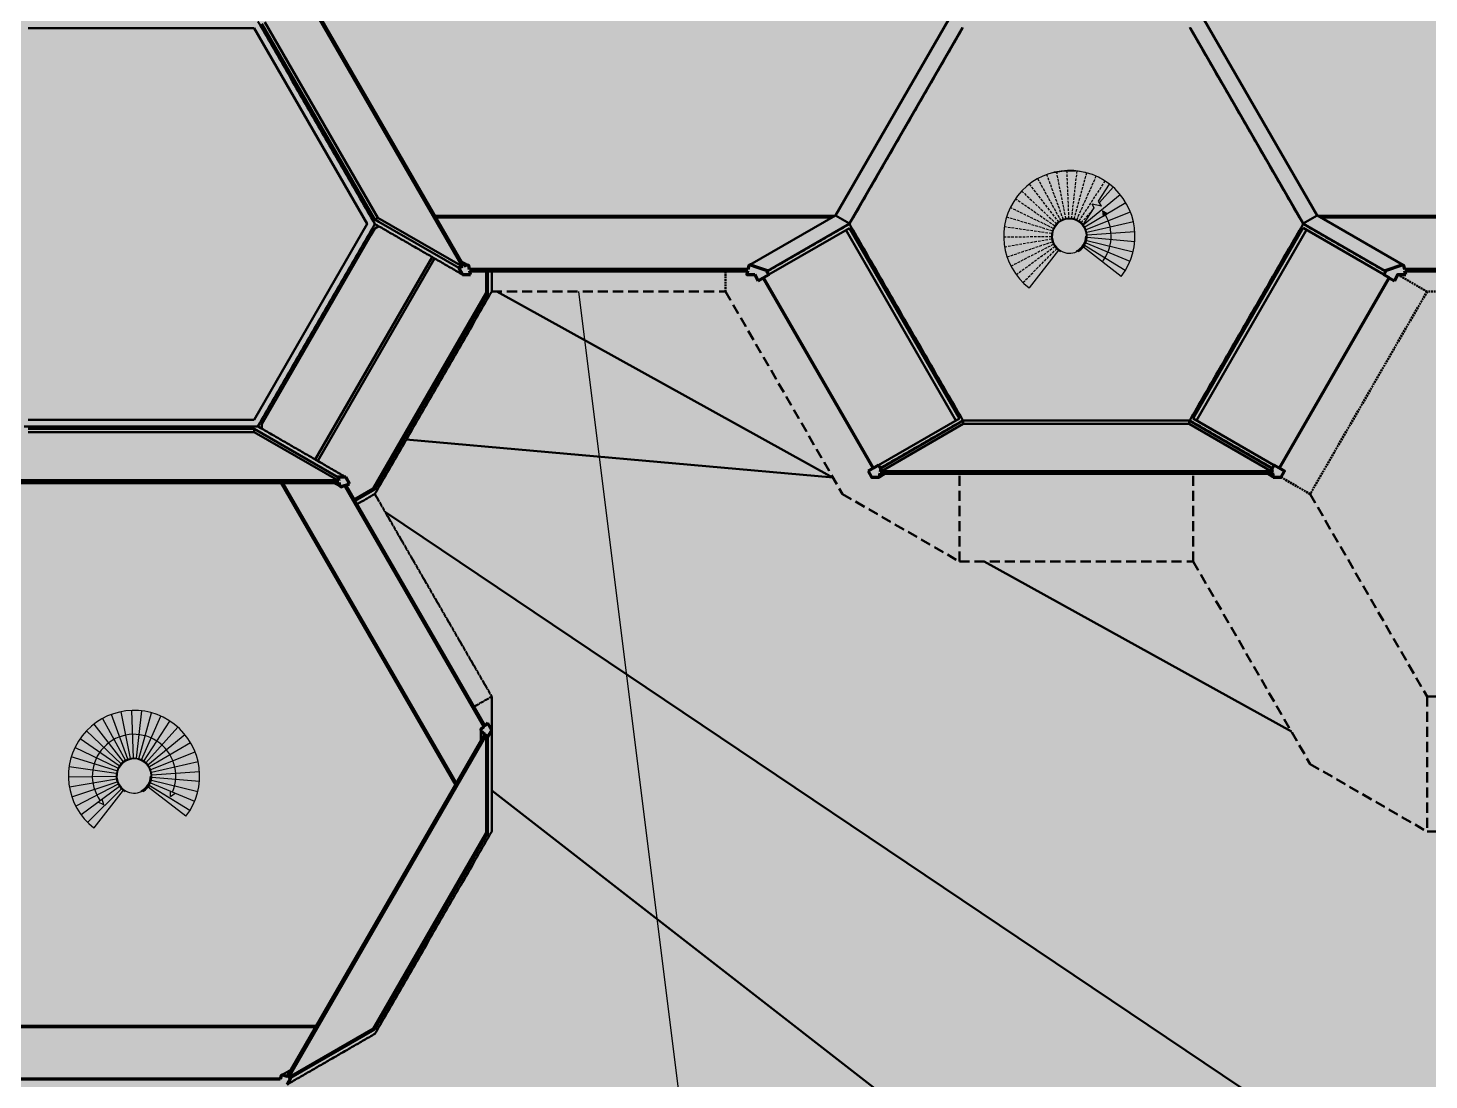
# Model space of a CAD drawing. Header units: millimetres. Extents: x 401 to 30661, y 2016 to 22119.
# Drawn here: x 14069 to 14950, y 11877 to 12538 of the extents above; entities that cross this region are included whole.
import ezdxf

# ---------------------------------------------------------------- set-up
doc = ezdxf.new("R2010")
doc.units = ezdxf.units.MM
doc.linetypes.add('HIDDEN2', pattern=[4.7625, 3.175, -1.5875])
for name, color, linetype, lineweight, true_color in [('2ND', 201, 'Continuous', 35, 0x39ffb0), ('3RD', 140, 'Continuous', 25, 0x7debff), ('4TH DETAILS', 125, 'Continuous', 15, 0x39ffb0)]:
    doc.layers.add(name, color=color, linetype=linetype, lineweight=lineweight, true_color=true_color)
doc.layers.add('BACKGROUND', color=7, linetype='Continuous', true_color=0x000000)
for name, color, linetype, lineweight, true_color, transparency in [('GLOW-CYAN-2', 7, 'Continuous', 50, 0x7debff, 0.8), ('GLOW-EMERALD', 7, 'Continuous', 70, 0x39ffb0, 0.8), ('GLOW-EMERALD-2', 7, 'Continuous', 30, 0x39ffb0, 0.8), ('hatch', 253, 'Continuous', 9, 0x7debff, 0.55)]:
    doc.layers.add(name, color=color, linetype=linetype, lineweight=lineweight, true_color=true_color, transparency=transparency)

msp = doc.modelspace()

# ---------------------------------------------------------------- hatches: boundary and pattern name
at = {"layer": 'BACKGROUND'}
h = msp.add_hatch(color=256, dxfattribs=at)
h.dxf.hatch_style = 1
h.paths.add_polyline_path([(400.723, 2015.745), (30660.634, 2015.745), (30660.634, 22119.328), (400.723, 22119.328)])
at = {"layer": 'hatch'}
h = msp.add_hatch(color=256, dxfattribs=at)
h.dxf.hatch_style = 1
h.paths.add_polyline_path([(14745.146, 12420.163), (14747.987, 12421.836), (14744.756, 12423.674)])
h = msp.add_hatch(color=256, dxfattribs=at)
h.dxf.hatch_style = 1
h.paths.add_polyline_path([(14116.94, 12050.236), (14116.091, 12053.701), (14113.548, 12051.845)])
h.paths.add_polyline_path([(14161.785, 12057.558), (14158.966, 12058.729), (14158.871, 12055.318)])

# ---------------------------------------------------------------- linework, layer by layer
at = {"layer": '2ND', "linetype": 'Continuous'}
for p, q in [((14342.437, 12388.479), (14340.141, 12387.683)), ((14340.141, 12387.683), (14342.585, 12383.451)), ((14342.585, 12383.451), (14347.472, 12383.451)), ((14345.652, 12389.592), (14343.356, 12388.797)), ((14521.9, 12386.792), (14346.829, 12386.792)), ((14347.013, 12385.837), (14521.717, 12385.837)), ((14526.145, 12383.451), (14528.328, 12379.669)), ((14534.1, 12385.774), (14528.588, 12387.683)), ((14531.555, 12381.532), (14600.673, 12261.816)), ((14600.833, 12261.908), (14531.714, 12381.624)), ((14533.861, 12385.36), (14534.1, 12385.774)), ((14924.893, 12381.624), (14855.774, 12261.908)), ((14855.933, 12261.816), (14925.052, 12381.532)), ((14921.665, 12383.488), (14924.893, 12381.624)), ((14925.052, 12381.532), (14928.279, 12379.669)), ((14928.279, 12379.669), (14930.462, 12383.451)), ((15109.778, 12386.792), (14934.706, 12386.792)), ((14934.89, 12385.837), (15109.594, 12385.837)), ((14600.673, 12261.816), (14597.446, 12259.953)), ((14604.06, 12263.771), (14600.833, 12261.908)), ((14605.141, 12261.899), (14604.06, 12263.771)), ((14604.976, 12258.558), (14851.631, 12258.558)), ((14851.447, 12259.512), (14605.16, 12259.512)), ((14851.466, 12261.899), (14850.988, 12261.899)), ((14850.988, 12261.899), (14851.447, 12259.512)), ((14851.631, 12258.558), (14852.09, 12256.171)), ((14015.996, 12252.83), (14264.855, 12252.83)), ((14264.672, 12253.785), (14016.18, 12253.785)), ((14269.1, 12256.171), (14264.212, 12256.171)), ((14264.212, 12256.171), (14264.672, 12253.785)), ((14264.855, 12252.83), (14265.315, 12250.444)), ((14271.543, 12251.939), (14269.1, 12256.171)), ((14360.88, 12097.204), (14358.436, 12101.436)), ((14356.599, 12094.562), (14232.353, 11879.362)), ((14354.266, 12097.204), (14354.027, 12096.789)), ((14354.027, 12096.789), (14356.599, 12094.562)), ((14358.436, 12092.971), (14360.88, 12097.204)), ((14227.961, 11877.675), (14052.89, 11877.675)), ((14232.206, 11874.334), (14234.65, 11878.566))]:
    msp.add_line(p, q, dxfattribs=at)
for points in [[(14218.191, 12603.679), (14342.437, 12388.479)], [(14343.356, 12388.797), (14218.926, 12604.315)], [(14346.829, 12386.792), (14346.37, 12389.178), (14345.891, 12389.178), (14345.652, 12389.592)], [(14347.472, 12383.451), (14347.013, 12385.837)], [(14521.717, 12385.837), (14521.257, 12383.451), (14526.145, 12383.451)], [(14522.838, 12389.178), (14522.36, 12389.178), (14521.9, 12386.792)], [(14528.588, 12387.683), (14523.077, 12389.592), (14522.838, 12389.178)], [(14528.328, 12379.669), (14531.555, 12381.532)], [(14531.714, 12381.624), (14534.941, 12383.488), (14533.861, 12385.36)], [(14933.53, 12389.592), (14922.507, 12385.774), (14922.746, 12385.36), (14921.665, 12383.488)], [(14930.462, 12383.451), (14930.462, 12383.451), (14935.349, 12383.451)], [(14934.706, 12386.792), (14934.247, 12389.178), (14933.769, 12389.178), (14933.53, 12389.592)], [(14935.349, 12383.451), (14934.89, 12385.837)], [(14597.446, 12259.953), (14599.629, 12256.171), (14604.517, 12256.171)], [(14604.517, 12256.171), (14604.976, 12258.558)], [(14605.16, 12259.512), (14605.619, 12261.899), (14605.141, 12261.899)], [(14855.774, 12261.908), (14852.547, 12263.771), (14851.466, 12261.899)], [(14852.09, 12256.171), (14856.977, 12256.171), (14859.161, 12259.953), (14855.933, 12261.816)], [(14265.315, 12250.444), (14265.793, 12250.444), (14266.032, 12250.03), (14268.329, 12250.825), (14355.864, 12099.209)], [(14356.599, 12099.845), (14269.247, 12251.143), (14271.543, 12251.939)], [(14358.436, 12101.436), (14356.599, 12099.845)], [(14233.272, 11879.044), (14357.334, 12093.926), (14358.436, 12092.971)], [(14355.864, 12099.209), (14354.027, 12097.618), (14354.266, 12097.204)], [(14232.353, 11879.362), (14229.138, 11880.475), (14228.899, 11880.061), (14228.421, 11880.061), (14227.961, 11877.675)], [(14234.65, 11878.566), (14233.272, 11879.044)]]:
    msp.add_lwpolyline(points, dxfattribs=at)
at = {"layer": '3RD', "linetype": 'Continuous'}
for p, q in [((14287.395, 12418.136), (14216.354, 12541.182)), ((14289.232, 12419.196), (14218.191, 12542.243)), ((14576.925, 12420.681), (14647.966, 12543.728)), ((14808.641, 12543.728), (14879.682, 12420.681)), ((14069.385, 12538.36), (14211.467, 12538.36)), ((14211.467, 12538.36), (14282.507, 12415.314)), ((14656.784, 12538.637), (14585.743, 12415.59)), ((14800.062, 12538.223), (14799.823, 12538.637)), ((14870.864, 12415.59), (14800.062, 12538.223)), ((14289.232, 12419.196), (14287.395, 12418.136)), ((14289.839, 12416.725), (14287.395, 12418.136)), ((14342.437, 12388.479), (14289.232, 12419.196)), ((14340.141, 12387.683), (14289.839, 12416.725)), ((14325.107, 12420.405), (14576.447, 12420.405)), ((14574.817, 12419.465), (14325.65, 12419.465)), ((14523.077, 12389.592), (14576.925, 12420.681)), ((14576.925, 12420.681), (14581.334, 12418.136)), ((14581.334, 12418.136), (14585.743, 12415.59)), ((14875.273, 12418.136), (14870.864, 12415.59)), ((14879.682, 12420.681), (14875.273, 12418.136)), ((14879.682, 12420.681), (14879.921, 12420.543)), ((14879.921, 12420.543), (14933.53, 12389.592)), ((14880.16, 12420.405), (15132.602, 12420.405)), ((15132.059, 12419.465), (14881.789, 12419.465)), ((14282.507, 12415.314), (14211.467, 12292.268)), ((14216.354, 12289.446), (14284.952, 12408.26)), ((14284.952, 12408.26), (14287.395, 12412.492)), ((14287.395, 12412.492), (14289.839, 12413.903)), ((14585.743, 12415.59), (14534.1, 12385.774)), ((14534.941, 12383.488), (14585.676, 12412.779)), ((14652.643, 12291.821), (14583.525, 12411.537)), ((14585.676, 12412.779), (14585.743, 12412.664)), ((14585.743, 12412.664), (14654.795, 12293.063)), ((14801.745, 12293.101), (14870.864, 12412.818)), ((14873.015, 12411.576), (14803.897, 12291.859)), ((14922.507, 12385.774), (14870.864, 12415.59)), ((14870.864, 12412.818), (14921.665, 12383.488)), ((14249.899, 12267.257), (14323.384, 12394.536)), ((14324.952, 12393.631), (14251.467, 12266.351)), ((14341.519, 12391.979), (14345.652, 12389.592)), ((14346.37, 12389.178), (14345.652, 12389.592)), ((14357.334, 12372.113), (14357.334, 12385.837)), ((14358.436, 12385.837), (14358.436, 12371.477)), ((14523.077, 12389.592), (14522.36, 12389.178)), ((14531.714, 12381.624), (14531.555, 12381.532)), ((14925.052, 12381.532), (14924.893, 12381.624)), ((14934.247, 12389.178), (14933.53, 12389.592)), ((14286.293, 12249.067), (14357.334, 12372.113)), ((14358.436, 12371.477), (14289.839, 12252.663)), ((14357.334, 12372.113), (14358.436, 12371.477)), ((14852.547, 12263.771), (14801.745, 12293.101)), ((14211.467, 12292.268), (14069.385, 12292.268)), ((14069.385, 12286.624), (14211.467, 12286.624)), ((14211.467, 12284.503), (14069.385, 12284.503)), ((14211.467, 12286.624), (14264.212, 12256.171)), ((14211.467, 12284.503), (14211.467, 12286.624)), ((14264.672, 12253.785), (14211.467, 12284.503)), ((14216.354, 12286.624), (14216.354, 12289.446)), ((14654.795, 12293.063), (14604.06, 12263.771)), ((14657.262, 12289.594), (14605.16, 12259.512)), ((14605.619, 12261.899), (14657.262, 12291.715)), ((14657.262, 12291.715), (14799.344, 12291.715)), ((14657.262, 12289.594), (14657.262, 12291.715)), ((14799.344, 12289.594), (14657.262, 12289.594)), ((14799.344, 12291.715), (14850.988, 12261.899)), ((14799.344, 12289.594), (14799.344, 12291.715)), ((14851.447, 12259.512), (14799.344, 12289.594)), ((14600.673, 12261.816), (14600.833, 12261.908)), ((14608.65, 12258.558), (14604.517, 12256.171)), ((14852.09, 12256.171), (14847.956, 12258.558)), ((14851.631, 12258.558), (14851.447, 12259.512)), ((14855.774, 12261.908), (14855.933, 12261.816)), ((14338.166, 12062.635), (14228.357, 12252.83)), ((14229.443, 12252.83), (14338.709, 12063.576)), ((14265.315, 12250.444), (14261.181, 12252.83)), ((14265.315, 12250.444), (14266.032, 12250.03)), ((14269.247, 12251.143), (14268.329, 12250.825)), ((14274.408, 12242.205), (14286.293, 12249.067)), ((14286.293, 12249.067), (14287.395, 12248.43)), ((14289.839, 12252.663), (14287.395, 12248.43)), ((14287.395, 12248.43), (14274.959, 12241.25)), ((14355.864, 12099.209), (14356.599, 12099.845)), ((14354.027, 12090.107), (14354.027, 12097.618)), ((14357.334, 12032.702), (14357.334, 12093.926)), ((14358.436, 12092.971), (14358.436, 12032.066)), ((14286.293, 11909.655), (14357.334, 12032.702)), ((14358.436, 12032.066), (14289.839, 11913.252)), ((14357.334, 12032.702), (14358.436, 12032.066)), ((14031.168, 11911.288), (14250.786, 11911.288)), ((14250.243, 11910.348), (14031.711, 11910.348)), ((14233.272, 11879.044), (14286.293, 11909.655)), ((14287.395, 11909.019), (14234.65, 11878.566)), ((14286.293, 11909.655), (14287.395, 11909.019)), ((14289.839, 11913.252), (14287.395, 11909.019)), ((14229.138, 11880.475), (14228.421, 11880.061)), ((14229.138, 11880.475), (14234.925, 11883.816)), ((14232.353, 11879.362), (14233.272, 11879.044))]:
    msp.add_line(p, q, dxfattribs=at)
at = {"layer": '3RD', "linetype": 'HIDDEN2', "ltscale": 0.35}
msp.add_line((14507.849, 12372.814), (14507.849, 12385.837), dxfattribs=at)
at = {"layer": '3RD', "ltscale": 2}
for p, q in [((14364.036, 12372.869), (14575.492, 12255.764)), ((14575.408, 12255.91), (14307.143, 12279.738)), ((14294.031, 12234.153), (15473.146, 11441.131)), ((14670.472, 12203.164), (14863.557, 12096.232)), ((14360.912, 12059.275), (15394.064, 11255.285))]:
    msp.add_line(p, q, dxfattribs=at)
at = {"layer": '3RD', "linetype": 'HIDDEN2', "ltscale": 0.1}
msp.add_line((14360.88, 12118.255), (14349.698, 12111.799), dxfattribs=at)
at = {"layer": '3RD', "linetype": 'HIDDEN2', "ltscale": 2}
for points in [[(14801.788, 12203.108), (14875.273, 12075.829), (14948.757, 12033.402), (15091.36, 12033.402), (15095.727, 12033.402), (15169.211, 12075.829), (15242.696, 12203.108), (15242.696, 12287.961), (15169.211, 12415.314)], [(14360.88, 12372.814), (14507.849, 12372.814), (14581.334, 12245.534), (14654.819, 12203.108), (14654.819, 12258.558)], [(14654.819, 12203.108), (14801.788, 12203.108), (14801.788, 12258.558)], [(14875.273, 12245.534), (14948.757, 12118.255), (14948.757, 12033.402)], [(14948.757, 12118.255), (15095.727, 12118.255), (15095.727, 12033.402)]]:
    msp.add_lwpolyline(points, dxfattribs=at)
at = {"layer": '3RD', "linetype": 'HIDDEN2', "ltscale": 0.35}
for points in [[(15114.022, 12383.451), (15095.727, 12372.814), (14948.757, 12372.814), (14930.462, 12383.451)], [(14948.757, 12372.814), (14875.273, 12245.534), (14856.849, 12256.171)]]:
    msp.add_lwpolyline(points, dxfattribs=at)
at = {"layer": '3RD', "linetype": 'HIDDEN2', "ltscale": 0.1}
msp.add_lwpolyline([(14360.88, 12097.204), (14360.88, 12118.255), (14287.395, 12245.534)], dxfattribs=at)
at = {"layer": '3RD', "linetype": 'Continuous'}
for points in [[(14213.91, 12542.593), (14287.395, 12415.314)], [(14585.743, 12415.314), (14657.023, 12538.775)], [(14870.864, 12415.314), (14799.583, 12538.775)], [(14213.91, 12288.035), (14287.395, 12415.314)], [(14287.395, 12415.314), (14342.585, 12383.451)], [(14533.861, 12385.36), (14585.743, 12415.314)], [(14585.743, 12415.314), (14657.023, 12291.853)], [(14870.864, 12415.314), (14799.583, 12291.853)], [(14870.864, 12415.314), (14922.746, 12385.36)], [(14360.88, 12372.888), (14360.88, 12385.837)], [(14360.88, 12372.888), (14287.395, 12245.608)], [(14066.941, 12288.035), (14213.91, 12288.035)], [(14213.91, 12288.035), (14269.1, 12256.171)], [(14605.141, 12261.899), (14657.023, 12291.853)], [(14657.023, 12291.853), (14799.583, 12291.853)], [(14799.583, 12291.853), (14851.466, 12261.899)], [(14276.181, 12239.134), (14287.395, 12245.608)], [(14360.88, 12033.476), (14360.88, 12097.204)], [(14360.88, 12033.476), (14287.395, 11906.197)], [(14232.206, 11874.334), (14287.395, 11906.197)]]:
    msp.add_open_spline(points, degree=1, dxfattribs=at)
at = {"layer": '4TH DETAILS', "linetype": 'HIDDEN2', "ltscale": 0.5}
for p, q in [((14704.011, 12443.795), (14718.503, 12417.528)), ((14720.081, 12418.246), (14709.798, 12446.428)), ((14721.751, 12418.713), (14715.921, 12448.141)), ((14722.234, 12448.892), (14723.473, 12418.918)), ((14728.588, 12448.664), (14725.206, 12418.856)), ((14726.908, 12418.528), (14734.832, 12447.463)), ((14728.54, 12417.942), (14740.816, 12445.316)), ((14693.983, 12436.038), (14715.768, 12415.412)), ((14698.697, 12440.304), (14717.053, 12416.576)), ((14730.063, 12417.113), (14746.4, 12442.275)), ((14713.805, 12412.566), (14686.785, 12425.601)), ((14714.676, 12414.065), (14689.981, 12431.098)), ((14713.174, 12410.951), (14684.472, 12419.679)), ((14731.44, 12416.06), (14738.541, 12423.991)), ((14712.799, 12409.258), (14683.096, 12413.472)), ((14682.691, 12407.127), (14712.688, 12407.527)), ((14712.845, 12405.8), (14683.265, 12400.795)), ((14684.806, 12394.626), (14713.265, 12404.118)), ((14713.939, 12402.52), (14687.276, 12388.768)), ((14714.85, 12401.045), (14690.618, 12383.359)), ((14694.751, 12378.527), (14715.977, 12399.727))]:
    msp.add_line(p, q, dxfattribs=at)
at = {"layer": '4TH DETAILS', "linetype": 'Continuous'}
for p, q in [((14714.208, 12447.764), (14720.489, 12448.718)), ((14715.085, 12447.966), (14714.354, 12447.799)), ((14714.357, 12447.786), (14714.354, 12447.799)), ((14715.015, 12447.95), (14715.021, 12447.952)), ((14715.021, 12447.952), (14715.085, 12447.966)), ((14715.085, 12447.966), (14715.101, 12447.899)), ((14720.484, 12448.783), (14726.837, 12448.761)), ((14720.633, 12448.795), (14721.381, 12448.848)), ((14720.634, 12448.782), (14720.633, 12448.795)), ((14721.31, 12448.843), (14721.317, 12448.844)), ((14721.381, 12448.848), (14721.317, 12448.844)), ((14721.381, 12448.848), (14721.387, 12448.779)), ((14733.943, 12447.695), (14726.841, 12448.825)), ((14726.991, 12448.814), (14726.99, 12448.801)), ((14726.991, 12448.814), (14727.739, 12448.752)), ((14727.667, 12448.758), (14727.674, 12448.758)), ((14727.739, 12448.752), (14727.674, 12448.758)), ((14727.739, 12448.752), (14727.734, 12448.683)), ((14734.005, 12447.68), (14733.943, 12447.695)), ((14742.777, 12428.724), (14751.45, 12438.412)), ((14732.639, 12414.807), (14755.846, 12433.819)), ((14759.484, 12428.605), (14733.632, 12413.385)), ((14734.394, 12411.827), (14762.278, 12422.893)), ((14734.907, 12410.171), (14764.161, 12416.821)), ((14735.16, 12408.456), (14765.088, 12410.531)), ((14756.533, 12382.397), (14732.827, 12400.783)), ((14733.461, 12401.69), (14733.041, 12401.068)), ((14759.07, 12386.062), (14733.461, 12401.69)), ((14759.07, 12386.062), (14733.461, 12401.69)), ((14734.327, 12403.362), (14762.032, 12391.856)), ((14734.866, 12405.01), (14764.011, 12397.898)), ((14765.038, 12404.173), (14735.146, 12406.722)), ((14133.844, 12079.29), (14128.014, 12108.718)), ((14134.328, 12109.469), (14135.566, 12079.494)), ((14140.682, 12109.241), (14137.299, 12079.432)), ((14110.79, 12100.881), (14129.147, 12077.152)), ((14116.104, 12104.372), (14130.596, 12078.104)), ((14132.174, 12078.823), (14121.891, 12107.005)), ((14139.002, 12079.105), (14146.925, 12108.039)), ((14140.634, 12078.519), (14152.91, 12105.893)), ((14142.157, 12077.69), (14158.493, 12102.852)), ((14126.77, 12074.641), (14102.074, 12091.675)), ((14106.076, 12096.615), (14127.861, 12075.989)), ((14143.534, 12076.636), (14163.543, 12098.989)), ((14144.733, 12075.384), (14167.939, 12094.396)), ((14125.898, 12073.142), (14098.878, 12086.178)), ((14171.578, 12089.181), (14145.725, 12073.962)), ((14146.487, 12072.404), (14174.371, 12083.47)), ((14124.892, 12069.834), (14095.189, 12074.048)), ((14125.267, 12071.527), (14096.565, 12080.256)), ((14147.001, 12070.748), (14176.254, 12077.397)), ((14094.784, 12067.703), (14124.781, 12068.104)), ((14124.938, 12066.377), (14095.359, 12061.371)), ((14096.899, 12055.203), (14125.358, 12064.695)), ((14146.96, 12065.587), (14176.104, 12058.475)), ((14177.131, 12064.75), (14147.24, 12067.298)), ((14147.253, 12069.032), (14177.182, 12071.107)), ((14126.032, 12063.097), (14099.37, 12049.345)), ((14126.943, 12061.622), (14102.711, 12043.935)), ((14106.844, 12039.104), (14128.07, 12060.304)), ((14168.626, 12042.974), (14144.92, 12061.359)), ((14171.164, 12046.639), (14145.128, 12062.527)), ((14145.555, 12062.266), (14145.134, 12061.644)), ((14171.164, 12046.639), (14145.555, 12062.266)), ((14146.42, 12063.939), (14174.126, 12052.433))]:
    msp.add_line(p, q, dxfattribs=at)
at = {"layer": '4TH DETAILS'}
for p, q in [((14742.166, 12429.633), (14749.073, 12440.384)), ((14732.639, 12414.807), (14739.527, 12425.527)), ((14745.146, 12420.163), (14747.987, 12421.836)), ((14734.204, 12407.642), (14734.687, 12407.639)), ((14718.602, 12398.344), (14718.352, 12397.911)), ((14728.326, 12398.415), (14728.54, 12397.963)), ((14729.565, 12397.936), (14729.315, 12398.369)), ((14146.297, 12068.219), (14146.78, 12068.216)), ((14130.696, 12058.921), (14130.446, 12058.488)), ((14140.419, 12058.991), (14140.633, 12058.539)), ((14141.659, 12058.513), (14141.409, 12058.946))]:
    msp.add_line(p, q, dxfattribs=at)
for points in [[(14739.527, 12425.527), (14738.239, 12427.86)], [(14744.227, 12426.569), (14738.239, 12427.86)], [(14744.227, 12426.569), (14742.166, 12429.633)], [(14744.756, 12423.674), (14745.146, 12420.163)], [(14744.756, 12423.674), (14747.987, 12421.836)], [(14717.009, 12398.814), (14698.598, 12375.082)], [(14756.533, 12382.397), (14732.829, 12400.786)], [(14901.917, 9489.575), (14843.552, 9664.667), (14605.099, 10380.028), (14605.099, 10856.935), (14415.614, 12372.814)], [(14129.115, 12059.381), (14110.721, 12035.671)], [(14168.655, 12042.986), (14144.951, 12061.374)], [(14158.871, 12055.318), (14158.966, 12058.729)], [(14158.871, 12055.318), (14161.785, 12057.558)], [(14116.94, 12050.236), (14113.548, 12051.845)], [(14116.94, 12050.236), (14116.091, 12053.701)]]:
    msp.add_lwpolyline(points, dxfattribs=at)
for centre, radius, start, end in [((14723.937, 12407.677), 41.25, 322.203589, 232.139685), ((14723.937, 12407.677), 11.25, 300.019763, 240.23704), ((14723.937, 12407.677), 10.75, 295.351264, 240.24848), ((14723.908, 12407.706), 26.281, 322.192332, 30.399321), ((14723.924, 12407.705), 10.281, 295.355045, 359.651323), ((14723.937, 12407.719), 10.786, 240.35702, 295.257619), ((14136.03, 12068.254), 41.25, 322.203589, 232.16137), ((14136.03, 12068.254), 26.25, 337.446698, 216.124545), ((14136.03, 12068.254), 11.25, 300.019763, 240.23704), ((14136.03, 12068.254), 10.75, 295.351264, 240.24848), ((14136.017, 12068.282), 10.281, 295.355045, 359.651323), ((14136.03, 12068.295), 10.786, 240.35702, 295.257619)]:
    msp.add_arc(centre, radius, start, end, dxfattribs=at)
at = {"layer": 'GLOW-CYAN-2', "linetype": 'Continuous'}
for p, q in [((14287.395, 12418.136), (14216.354, 12541.182)), ((14289.232, 12419.196), (14218.191, 12542.243)), ((14576.925, 12420.681), (14647.966, 12543.728)), ((14808.641, 12543.728), (14879.682, 12420.681)), ((14069.385, 12538.36), (14211.467, 12538.36)), ((14211.467, 12538.36), (14282.507, 12415.314)), ((14656.784, 12538.637), (14585.743, 12415.59)), ((14800.062, 12538.223), (14799.823, 12538.637)), ((14870.864, 12415.59), (14800.062, 12538.223)), ((14289.232, 12419.196), (14287.395, 12418.136)), ((14289.839, 12416.725), (14287.395, 12418.136)), ((14342.437, 12388.479), (14289.232, 12419.196)), ((14340.141, 12387.683), (14289.839, 12416.725)), ((14325.107, 12420.405), (14576.447, 12420.405)), ((14574.817, 12419.465), (14325.65, 12419.465)), ((14523.077, 12389.592), (14576.925, 12420.681)), ((14576.925, 12420.681), (14581.334, 12418.136)), ((14581.334, 12418.136), (14585.743, 12415.59)), ((14875.273, 12418.136), (14870.864, 12415.59)), ((14879.682, 12420.681), (14875.273, 12418.136)), ((14879.682, 12420.681), (14879.921, 12420.543)), ((14879.921, 12420.543), (14933.53, 12389.592)), ((14880.16, 12420.405), (15132.602, 12420.405)), ((15132.059, 12419.465), (14881.789, 12419.465)), ((14282.507, 12415.314), (14211.467, 12292.268)), ((14216.354, 12289.446), (14284.952, 12408.26)), ((14284.952, 12408.26), (14287.395, 12412.492)), ((14287.395, 12412.492), (14289.839, 12413.903)), ((14585.743, 12415.59), (14534.1, 12385.774)), ((14534.941, 12383.488), (14585.676, 12412.779)), ((14652.643, 12291.821), (14583.525, 12411.537)), ((14585.676, 12412.779), (14585.743, 12412.664)), ((14585.743, 12412.664), (14654.795, 12293.063)), ((14801.745, 12293.101), (14870.864, 12412.818)), ((14873.015, 12411.576), (14803.897, 12291.859)), ((14922.507, 12385.774), (14870.864, 12415.59)), ((14870.864, 12412.818), (14921.665, 12383.488)), ((14249.899, 12267.257), (14323.384, 12394.536)), ((14324.952, 12393.631), (14251.467, 12266.351)), ((14341.519, 12391.979), (14345.652, 12389.592)), ((14346.37, 12389.178), (14345.652, 12389.592)), ((14357.334, 12372.113), (14357.334, 12385.837)), ((14358.436, 12385.837), (14358.436, 12371.477)), ((14523.077, 12389.592), (14522.36, 12389.178)), ((14531.714, 12381.624), (14531.555, 12381.532)), ((14925.052, 12381.532), (14924.893, 12381.624)), ((14934.247, 12389.178), (14933.53, 12389.592)), ((14286.293, 12249.067), (14357.334, 12372.113)), ((14358.436, 12371.477), (14289.839, 12252.663)), ((14357.334, 12372.113), (14358.436, 12371.477)), ((14852.547, 12263.771), (14801.745, 12293.101)), ((14211.467, 12292.268), (14069.385, 12292.268)), ((14069.385, 12286.624), (14211.467, 12286.624)), ((14211.467, 12284.503), (14069.385, 12284.503)), ((14211.467, 12286.624), (14264.212, 12256.171)), ((14211.467, 12284.503), (14211.467, 12286.624)), ((14264.672, 12253.785), (14211.467, 12284.503)), ((14216.354, 12286.624), (14216.354, 12289.446)), ((14654.795, 12293.063), (14604.06, 12263.771)), ((14657.262, 12289.594), (14605.16, 12259.512)), ((14605.619, 12261.899), (14657.262, 12291.715)), ((14657.262, 12291.715), (14799.344, 12291.715)), ((14657.262, 12289.594), (14657.262, 12291.715)), ((14799.344, 12289.594), (14657.262, 12289.594)), ((14799.344, 12291.715), (14850.988, 12261.899)), ((14799.344, 12289.594), (14799.344, 12291.715)), ((14851.447, 12259.512), (14799.344, 12289.594)), ((14600.673, 12261.816), (14600.833, 12261.908)), ((14608.65, 12258.558), (14604.517, 12256.171)), ((14852.09, 12256.171), (14847.956, 12258.558)), ((14851.631, 12258.558), (14851.447, 12259.512)), ((14855.774, 12261.908), (14855.933, 12261.816)), ((14338.166, 12062.635), (14228.357, 12252.83)), ((14229.443, 12252.83), (14338.709, 12063.576)), ((14265.315, 12250.444), (14261.181, 12252.83)), ((14265.315, 12250.444), (14266.032, 12250.03)), ((14269.247, 12251.143), (14268.329, 12250.825)), ((14274.408, 12242.205), (14286.293, 12249.067)), ((14286.293, 12249.067), (14287.395, 12248.43)), ((14289.839, 12252.663), (14287.395, 12248.43)), ((14287.395, 12248.43), (14274.959, 12241.25)), ((14355.864, 12099.209), (14356.599, 12099.845)), ((14354.027, 12090.107), (14354.027, 12097.618)), ((14357.334, 12032.702), (14357.334, 12093.926)), ((14358.436, 12092.971), (14358.436, 12032.066)), ((14286.293, 11909.655), (14357.334, 12032.702)), ((14358.436, 12032.066), (14289.839, 11913.252)), ((14357.334, 12032.702), (14358.436, 12032.066)), ((14031.168, 11911.288), (14250.786, 11911.288)), ((14250.243, 11910.348), (14031.711, 11910.348)), ((14233.272, 11879.044), (14286.293, 11909.655)), ((14287.395, 11909.019), (14234.65, 11878.566)), ((14286.293, 11909.655), (14287.395, 11909.019)), ((14289.839, 11913.252), (14287.395, 11909.019)), ((14229.138, 11880.475), (14228.421, 11880.061)), ((14229.138, 11880.475), (14234.925, 11883.816)), ((14232.353, 11879.362), (14233.272, 11879.044))]:
    msp.add_line(p, q, dxfattribs=at)
at = {"layer": 'GLOW-CYAN-2', "linetype": 'HIDDEN2', "ltscale": 0.35}
msp.add_line((14507.849, 12372.814), (14507.849, 12385.837), dxfattribs=at)
at = {"layer": 'GLOW-CYAN-2', "ltscale": 2}
for p, q in [((14364.036, 12372.869), (14575.492, 12255.764)), ((14575.408, 12255.91), (14307.143, 12279.738)), ((14294.031, 12234.153), (15473.146, 11441.131)), ((14670.472, 12203.164), (14863.557, 12096.232)), ((14360.912, 12059.275), (15394.064, 11255.285))]:
    msp.add_line(p, q, dxfattribs=at)
at = {"layer": 'GLOW-CYAN-2', "linetype": 'HIDDEN2', "ltscale": 0.1}
msp.add_line((14360.88, 12118.255), (14349.698, 12111.799), dxfattribs=at)
at = {"layer": 'GLOW-CYAN-2', "linetype": 'HIDDEN2', "ltscale": 2}
for points in [[(14801.788, 12203.108), (14875.273, 12075.829), (14948.757, 12033.402), (15091.36, 12033.402), (15095.727, 12033.402), (15169.211, 12075.829), (15242.696, 12203.108), (15242.696, 12287.961), (15169.211, 12415.314)], [(14360.88, 12372.814), (14507.849, 12372.814), (14581.334, 12245.534), (14654.819, 12203.108), (14654.819, 12258.558)], [(14654.819, 12203.108), (14801.788, 12203.108), (14801.788, 12258.558)], [(14875.273, 12245.534), (14948.757, 12118.255), (14948.757, 12033.402)], [(14948.757, 12118.255), (15095.727, 12118.255), (15095.727, 12033.402)]]:
    msp.add_lwpolyline(points, dxfattribs=at)
at = {"layer": 'GLOW-CYAN-2', "linetype": 'HIDDEN2', "ltscale": 0.35}
for points in [[(15114.022, 12383.451), (15095.727, 12372.814), (14948.757, 12372.814), (14930.462, 12383.451)], [(14948.757, 12372.814), (14875.273, 12245.534), (14856.849, 12256.171)]]:
    msp.add_lwpolyline(points, dxfattribs=at)
at = {"layer": 'GLOW-CYAN-2', "linetype": 'HIDDEN2', "ltscale": 0.1}
msp.add_lwpolyline([(14360.88, 12097.204), (14360.88, 12118.255), (14287.395, 12245.534)], dxfattribs=at)
at = {"layer": 'GLOW-CYAN-2', "linetype": 'Continuous'}
for points in [[(14213.91, 12542.593), (14287.395, 12415.314)], [(14585.743, 12415.314), (14657.023, 12538.775)], [(14870.864, 12415.314), (14799.583, 12538.775)], [(14213.91, 12288.035), (14287.395, 12415.314)], [(14287.395, 12415.314), (14342.585, 12383.451)], [(14533.861, 12385.36), (14585.743, 12415.314)], [(14585.743, 12415.314), (14657.023, 12291.853)], [(14870.864, 12415.314), (14799.583, 12291.853)], [(14870.864, 12415.314), (14922.746, 12385.36)], [(14360.88, 12372.888), (14360.88, 12385.837)], [(14360.88, 12372.888), (14287.395, 12245.608)], [(14066.941, 12288.035), (14213.91, 12288.035)], [(14213.91, 12288.035), (14269.1, 12256.171)], [(14605.141, 12261.899), (14657.023, 12291.853)], [(14657.023, 12291.853), (14799.583, 12291.853)], [(14799.583, 12291.853), (14851.466, 12261.899)], [(14276.181, 12239.134), (14287.395, 12245.608)], [(14360.88, 12033.476), (14360.88, 12097.204)], [(14360.88, 12033.476), (14287.395, 11906.197)], [(14232.206, 11874.334), (14287.395, 11906.197)]]:
    msp.add_open_spline(points, degree=1, dxfattribs=at)
at = {"layer": 'GLOW-EMERALD', "linetype": 'Continuous'}
for p, q in [((14342.437, 12388.479), (14340.141, 12387.683)), ((14340.141, 12387.683), (14342.585, 12383.451)), ((14342.585, 12383.451), (14347.472, 12383.451)), ((14345.652, 12389.592), (14343.356, 12388.797)), ((14521.9, 12386.792), (14346.829, 12386.792)), ((14347.013, 12385.837), (14521.717, 12385.837)), ((14526.145, 12383.451), (14528.328, 12379.669)), ((14534.1, 12385.774), (14528.588, 12387.683)), ((14531.555, 12381.532), (14600.673, 12261.816)), ((14600.833, 12261.908), (14531.714, 12381.624)), ((14533.861, 12385.36), (14534.1, 12385.774)), ((14924.893, 12381.624), (14855.774, 12261.908)), ((14855.933, 12261.816), (14925.052, 12381.532)), ((14921.665, 12383.488), (14924.893, 12381.624)), ((14925.052, 12381.532), (14928.279, 12379.669)), ((14928.279, 12379.669), (14930.462, 12383.451)), ((15109.778, 12386.792), (14934.706, 12386.792)), ((14934.89, 12385.837), (15109.594, 12385.837)), ((14600.673, 12261.816), (14597.446, 12259.953)), ((14604.06, 12263.771), (14600.833, 12261.908)), ((14605.141, 12261.899), (14604.06, 12263.771)), ((14604.976, 12258.558), (14851.631, 12258.558)), ((14851.447, 12259.512), (14605.16, 12259.512)), ((14851.466, 12261.899), (14850.988, 12261.899)), ((14850.988, 12261.899), (14851.447, 12259.512)), ((14851.631, 12258.558), (14852.09, 12256.171)), ((14015.996, 12252.83), (14264.855, 12252.83)), ((14264.672, 12253.785), (14016.18, 12253.785)), ((14269.1, 12256.171), (14264.212, 12256.171)), ((14264.212, 12256.171), (14264.672, 12253.785)), ((14264.855, 12252.83), (14265.315, 12250.444)), ((14271.543, 12251.939), (14269.1, 12256.171)), ((14360.88, 12097.204), (14358.436, 12101.436)), ((14356.599, 12094.562), (14232.353, 11879.362)), ((14354.266, 12097.204), (14354.027, 12096.789)), ((14354.027, 12096.789), (14356.599, 12094.562)), ((14358.436, 12092.971), (14360.88, 12097.204)), ((14227.961, 11877.675), (14052.89, 11877.675)), ((14232.206, 11874.334), (14234.65, 11878.566))]:
    msp.add_line(p, q, dxfattribs=at)
for points in [[(14218.191, 12603.679), (14342.437, 12388.479)], [(14343.356, 12388.797), (14218.926, 12604.315)], [(14346.829, 12386.792), (14346.37, 12389.178), (14345.891, 12389.178), (14345.652, 12389.592)], [(14347.472, 12383.451), (14347.013, 12385.837)], [(14521.717, 12385.837), (14521.257, 12383.451), (14526.145, 12383.451)], [(14522.838, 12389.178), (14522.36, 12389.178), (14521.9, 12386.792)], [(14528.588, 12387.683), (14523.077, 12389.592), (14522.838, 12389.178)], [(14528.328, 12379.669), (14531.555, 12381.532)], [(14531.714, 12381.624), (14534.941, 12383.488), (14533.861, 12385.36)], [(14933.53, 12389.592), (14922.507, 12385.774), (14922.746, 12385.36), (14921.665, 12383.488)], [(14930.462, 12383.451), (14930.462, 12383.451), (14935.349, 12383.451)], [(14934.706, 12386.792), (14934.247, 12389.178), (14933.769, 12389.178), (14933.53, 12389.592)], [(14935.349, 12383.451), (14934.89, 12385.837)], [(14597.446, 12259.953), (14599.629, 12256.171), (14604.517, 12256.171)], [(14604.517, 12256.171), (14604.976, 12258.558)], [(14605.16, 12259.512), (14605.619, 12261.899), (14605.141, 12261.899)], [(14855.774, 12261.908), (14852.547, 12263.771), (14851.466, 12261.899)], [(14852.09, 12256.171), (14856.977, 12256.171), (14859.161, 12259.953), (14855.933, 12261.816)], [(14265.315, 12250.444), (14265.793, 12250.444), (14266.032, 12250.03), (14268.329, 12250.825), (14355.864, 12099.209)], [(14356.599, 12099.845), (14269.247, 12251.143), (14271.543, 12251.939)], [(14358.436, 12101.436), (14356.599, 12099.845)], [(14233.272, 11879.044), (14357.334, 12093.926), (14358.436, 12092.971)], [(14355.864, 12099.209), (14354.027, 12097.618), (14354.266, 12097.204)], [(14232.353, 11879.362), (14229.138, 11880.475), (14228.899, 11880.061), (14228.421, 11880.061), (14227.961, 11877.675)], [(14234.65, 11878.566), (14233.272, 11879.044)]]:
    msp.add_lwpolyline(points, dxfattribs=at)
at = {"layer": 'GLOW-EMERALD-2', "linetype": 'HIDDEN2', "ltscale": 0.5}
for p, q in [((14704.011, 12443.795), (14718.503, 12417.528)), ((14720.081, 12418.246), (14709.798, 12446.428)), ((14721.751, 12418.713), (14715.921, 12448.141)), ((14722.234, 12448.892), (14723.473, 12418.918)), ((14728.588, 12448.664), (14725.206, 12418.856)), ((14726.908, 12418.528), (14734.832, 12447.463)), ((14728.54, 12417.942), (14740.816, 12445.316)), ((14693.983, 12436.038), (14715.768, 12415.412)), ((14698.697, 12440.304), (14717.053, 12416.576)), ((14730.063, 12417.113), (14746.4, 12442.275)), ((14713.805, 12412.566), (14686.785, 12425.601)), ((14714.676, 12414.065), (14689.981, 12431.098)), ((14713.174, 12410.951), (14684.472, 12419.679)), ((14731.44, 12416.06), (14738.541, 12423.991)), ((14712.799, 12409.258), (14683.096, 12413.472)), ((14682.691, 12407.127), (14712.688, 12407.527)), ((14712.845, 12405.8), (14683.265, 12400.795)), ((14684.806, 12394.626), (14713.265, 12404.118)), ((14713.939, 12402.52), (14687.276, 12388.768)), ((14714.85, 12401.045), (14690.618, 12383.359)), ((14694.751, 12378.527), (14715.977, 12399.727))]:
    msp.add_line(p, q, dxfattribs=at)
at = {"layer": 'GLOW-EMERALD-2', "linetype": 'Continuous'}
for p, q in [((14714.208, 12447.764), (14720.489, 12448.718)), ((14715.085, 12447.966), (14714.354, 12447.799)), ((14714.357, 12447.786), (14714.354, 12447.799)), ((14715.015, 12447.95), (14715.021, 12447.952)), ((14715.021, 12447.952), (14715.085, 12447.966)), ((14715.085, 12447.966), (14715.101, 12447.899)), ((14720.484, 12448.783), (14726.837, 12448.761)), ((14720.633, 12448.795), (14721.381, 12448.848)), ((14720.634, 12448.782), (14720.633, 12448.795)), ((14721.31, 12448.843), (14721.317, 12448.844)), ((14721.381, 12448.848), (14721.317, 12448.844)), ((14721.381, 12448.848), (14721.387, 12448.779)), ((14733.943, 12447.695), (14726.841, 12448.825)), ((14726.991, 12448.814), (14726.99, 12448.801)), ((14726.991, 12448.814), (14727.739, 12448.752)), ((14727.667, 12448.758), (14727.674, 12448.758)), ((14727.739, 12448.752), (14727.674, 12448.758)), ((14727.739, 12448.752), (14727.734, 12448.683)), ((14734.005, 12447.68), (14733.943, 12447.695)), ((14742.777, 12428.724), (14751.45, 12438.412)), ((14732.639, 12414.807), (14755.846, 12433.819)), ((14759.484, 12428.605), (14733.632, 12413.385)), ((14734.394, 12411.827), (14762.278, 12422.893)), ((14734.907, 12410.171), (14764.161, 12416.821)), ((14735.16, 12408.456), (14765.088, 12410.531)), ((14756.533, 12382.397), (14732.827, 12400.783)), ((14733.461, 12401.69), (14733.041, 12401.068)), ((14759.07, 12386.062), (14733.461, 12401.69)), ((14759.07, 12386.062), (14733.461, 12401.69)), ((14734.327, 12403.362), (14762.032, 12391.856)), ((14734.866, 12405.01), (14764.011, 12397.898)), ((14765.038, 12404.173), (14735.146, 12406.722)), ((14133.844, 12079.29), (14128.014, 12108.718)), ((14134.328, 12109.469), (14135.566, 12079.494)), ((14140.682, 12109.241), (14137.299, 12079.432)), ((14110.79, 12100.881), (14129.147, 12077.152)), ((14116.104, 12104.372), (14130.596, 12078.104)), ((14132.174, 12078.823), (14121.891, 12107.005)), ((14139.002, 12079.105), (14146.925, 12108.039)), ((14140.634, 12078.519), (14152.91, 12105.893)), ((14142.157, 12077.69), (14158.493, 12102.852)), ((14126.77, 12074.641), (14102.074, 12091.675)), ((14106.076, 12096.615), (14127.861, 12075.989)), ((14143.534, 12076.636), (14163.543, 12098.989)), ((14144.733, 12075.384), (14167.939, 12094.396)), ((14125.898, 12073.142), (14098.878, 12086.178)), ((14171.578, 12089.181), (14145.725, 12073.962)), ((14146.487, 12072.404), (14174.371, 12083.47)), ((14124.892, 12069.834), (14095.189, 12074.048)), ((14125.267, 12071.527), (14096.565, 12080.256)), ((14147.001, 12070.748), (14176.254, 12077.397)), ((14094.784, 12067.703), (14124.781, 12068.104)), ((14124.938, 12066.377), (14095.359, 12061.371)), ((14096.899, 12055.203), (14125.358, 12064.695)), ((14146.96, 12065.587), (14176.104, 12058.475)), ((14177.131, 12064.75), (14147.24, 12067.298)), ((14147.253, 12069.032), (14177.182, 12071.107)), ((14126.032, 12063.097), (14099.37, 12049.345)), ((14126.943, 12061.622), (14102.711, 12043.935)), ((14106.844, 12039.104), (14128.07, 12060.304)), ((14168.626, 12042.974), (14144.92, 12061.359)), ((14171.164, 12046.639), (14145.128, 12062.527)), ((14145.555, 12062.266), (14145.134, 12061.644)), ((14171.164, 12046.639), (14145.555, 12062.266)), ((14146.42, 12063.939), (14174.126, 12052.433))]:
    msp.add_line(p, q, dxfattribs=at)
at = {"layer": 'GLOW-EMERALD-2'}
for p, q in [((14742.166, 12429.633), (14749.073, 12440.384)), ((14732.639, 12414.807), (14739.527, 12425.527)), ((14745.146, 12420.163), (14747.987, 12421.836)), ((14734.204, 12407.642), (14734.687, 12407.639)), ((14718.602, 12398.344), (14718.352, 12397.911)), ((14728.326, 12398.415), (14728.54, 12397.963)), ((14729.565, 12397.936), (14729.315, 12398.369)), ((14146.297, 12068.219), (14146.78, 12068.216)), ((14130.696, 12058.921), (14130.446, 12058.488)), ((14140.419, 12058.991), (14140.633, 12058.539)), ((14141.659, 12058.513), (14141.409, 12058.946))]:
    msp.add_line(p, q, dxfattribs=at)
for points in [[(14739.527, 12425.527), (14738.239, 12427.86)], [(14744.227, 12426.569), (14738.239, 12427.86)], [(14744.227, 12426.569), (14742.166, 12429.633)], [(14744.756, 12423.674), (14745.146, 12420.163)], [(14744.756, 12423.674), (14747.987, 12421.836)], [(14717.009, 12398.814), (14698.598, 12375.082)], [(14756.533, 12382.397), (14732.829, 12400.786)], [(14901.917, 9489.575), (14843.552, 9664.667), (14605.099, 10380.028), (14605.099, 10856.935), (14415.614, 12372.814)], [(14129.115, 12059.381), (14110.721, 12035.671)], [(14168.655, 12042.986), (14144.951, 12061.374)], [(14158.871, 12055.318), (14158.966, 12058.729)], [(14158.871, 12055.318), (14161.785, 12057.558)], [(14116.94, 12050.236), (14113.548, 12051.845)], [(14116.94, 12050.236), (14116.091, 12053.701)]]:
    msp.add_lwpolyline(points, dxfattribs=at)
for centre, radius, start, end in [((14723.937, 12407.677), 41.25, 322.203589, 232.139685), ((14723.937, 12407.677), 11.25, 300.019763, 240.23704), ((14723.937, 12407.677), 10.75, 295.351264, 240.24848), ((14723.908, 12407.706), 26.281, 322.192332, 30.399321), ((14723.924, 12407.705), 10.281, 295.355045, 359.651323), ((14723.937, 12407.719), 10.786, 240.35702, 295.257619), ((14136.03, 12068.254), 41.25, 322.203589, 232.16137), ((14136.03, 12068.254), 26.25, 337.446698, 216.124545), ((14136.03, 12068.254), 11.25, 300.019763, 240.23704), ((14136.03, 12068.254), 10.75, 295.351264, 240.24848), ((14136.017, 12068.282), 10.281, 295.355045, 359.651323), ((14136.03, 12068.295), 10.786, 240.35702, 295.257619)]:
    msp.add_arc(centre, radius, start, end, dxfattribs=at)

doc.saveas('drawing.dxf')
